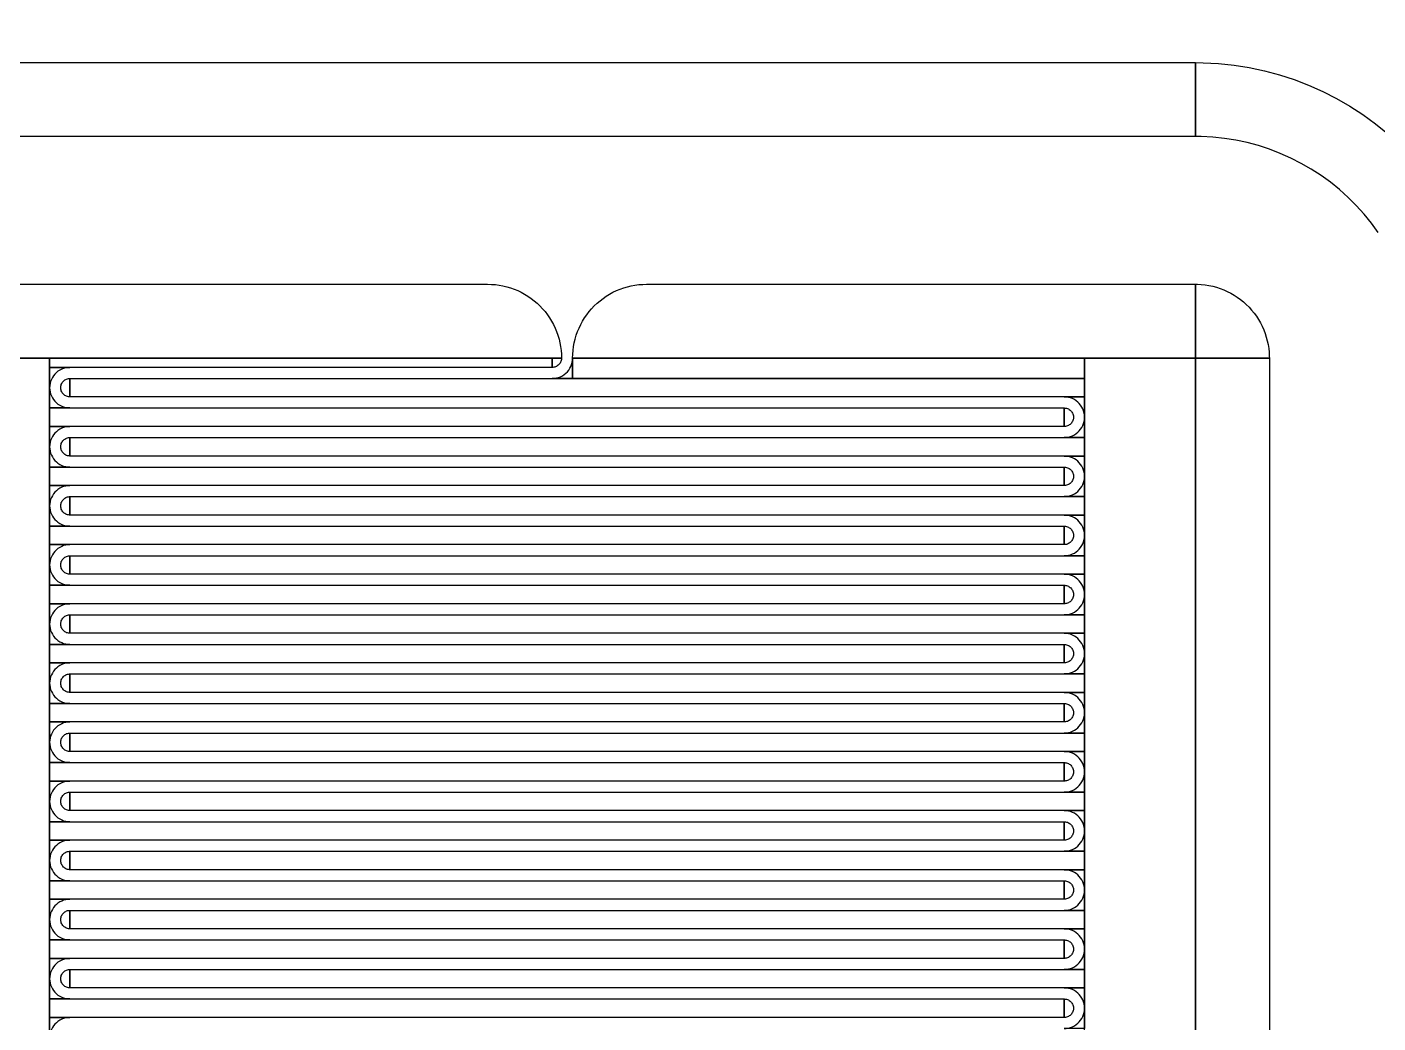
# Model space of a CAD drawing. Extents: x -50000 to 50000, y -50000 to 50000.
# Drawn here: x -32246.1 to -31880.6, y 17509 to 17778.6 of the extents above; entities that cross this region are included whole.
import ezdxf

# ---------------------------------------------------------------- set-up
doc = ezdxf.new("R2010")
doc.units = 0
doc.layers.add('FRAME', color=14, linetype='CONTINUOUS')
doc.layers.add('XOR4', color=17, linetype='CONTINUOUS')

# ---------------------------------------------------------------- blocks, each defined once
blk = doc.blocks.new('CHIP_RESONATOR')
at = {"layer": 'XOR4'}
for points in [[(3630, 3249), (3630, 3269), (3970, 3269), (3970, 3249)], [(3801.5, 3189), (3801.527, 3190.047), (3801.61, 3191.091), (3801.746, 3192.129), (3801.937, 3193.158), (3802.181, 3194.176), (3802.479, 3195.18), (3802.828, 3196.167), (3803.229, 3197.135), (3803.68, 3198.08), (3804.179, 3199), (3804.727, 3199.893), (3805.32, 3200.756), (3805.957, 3201.586), (3806.637, 3202.383), (3807.358, 3203.142), (3808.117, 3203.863), (3808.914, 3204.543), (3809.744, 3205.18), (3810.607, 3205.773), (3811.5, 3206.321), (3812.42, 3206.82), (3813.365, 3207.271), (3814.333, 3207.672), (3815.32, 3208.021), (3816.324, 3208.319), (3817.342, 3208.563), (3818.371, 3208.754), (3819.409, 3208.89), (3820.453, 3208.973), (3821.5, 3209), (3970, 3209), (3970, 3189)], [(3970, 3189), (3970, 3209), (3970.524, 3208.993), (3971.569, 3208.938), (3972.611, 3208.829), (3973.645, 3208.665), (3974.669, 3208.447), (3975.68, 3208.176), (3976.676, 3207.853), (3977.654, 3207.478), (3978.61, 3207.052), (3979.543, 3206.576), (3980.45, 3206.053), (3981.328, 3205.483), (3982.175, 3204.867), (3982.989, 3204.208), (3983.767, 3203.507), (3984.507, 3202.767), (3985.208, 3201.989), (3985.867, 3201.175), (3986.483, 3200.328), (3987.053, 3199.45), (3987.576, 3198.543), (3988.052, 3197.61), (3988.478, 3196.654), (3988.853, 3195.676), (3989.176, 3194.68), (3989.447, 3193.669), (3989.665, 3192.645), (3989.829, 3191.611), (3989.938, 3190.569), (3989.993, 3189.524), (3990, 3189)], [(3630, 2877), (3630, 3189), (3660, 3189), (3660, 2877)], [(3660, 3186.5), (3660, 3189), (3796, 3189), (3796, 3186.5)], [(3796, 3186.5), (3796, 3189), (3798.5, 3189), (3798.497, 3188.869), (3798.469, 3188.609), (3798.415, 3188.353), (3798.334, 3188.104), (3798.228, 3187.865), (3798.097, 3187.638), (3797.943, 3187.427), (3797.768, 3187.232), (3797.573, 3187.057), (3797.362, 3186.903), (3797.135, 3186.772), (3796.896, 3186.666), (3796.647, 3186.585), (3796.391, 3186.531), (3796.131, 3186.503)], [(3796, 3183.5), (3796.575, 3183.53), (3797.144, 3183.62), (3797.7, 3183.769), (3798.237, 3183.975), (3798.75, 3184.237), (3799.233, 3184.55), (3799.68, 3184.913), (3800.087, 3185.32), (3800.45, 3185.767), (3800.763, 3186.25), (3801.025, 3186.763), (3801.231, 3187.3), (3801.38, 3187.856), (3801.47, 3188.425), (3801.5, 3189), (3801.5, 3183.5)], [(3801.5, 3183.5), (3801.5, 3189), (3940, 3189), (3940, 3183.5)], [(3940, 2877), (3940, 3189), (3970, 3189), (3970, 2877)], [(3970, 2897), (3970, 3189), (3990, 3189), (3990, 2897)], [(3660, 3181), (3660, 3186.5), (3665.5, 3186.5), (3664.925, 3186.47), (3664.356, 3186.38), (3663.8, 3186.231), (3663.263, 3186.025), (3662.75, 3185.763), (3662.267, 3185.45), (3661.82, 3185.087), (3661.413, 3184.68), (3661.05, 3184.233), (3660.737, 3183.75), (3660.475, 3183.237), (3660.269, 3182.7), (3660.12, 3182.144), (3660.03, 3181.575)], [(3660, 3175.5), (3660, 3181), (3660.03, 3180.425), (3660.12, 3179.856), (3660.269, 3179.3), (3660.475, 3178.763), (3660.737, 3178.25), (3661.05, 3177.767), (3661.413, 3177.32), (3661.82, 3176.913), (3662.267, 3176.55), (3662.75, 3176.237), (3663.263, 3175.975), (3663.8, 3175.769), (3664.356, 3175.62), (3664.925, 3175.53), (3665.5, 3175.5)], [(3665.5, 3178.5), (3665.369, 3178.503), (3665.109, 3178.531), (3664.853, 3178.585), (3664.604, 3178.666), (3664.365, 3178.772), (3664.138, 3178.903), (3663.927, 3179.057), (3663.732, 3179.232), (3663.557, 3179.427), (3663.403, 3179.638), (3663.272, 3179.865), (3663.166, 3180.104), (3663.085, 3180.353), (3663.031, 3180.609), (3663.003, 3180.869), (3663.003, 3181.131), (3663.031, 3181.391), (3663.085, 3181.647), (3663.166, 3181.896), (3663.272, 3182.135), (3663.403, 3182.362), (3663.557, 3182.573), (3663.732, 3182.768), (3663.927, 3182.943), (3664.138, 3183.097), (3664.365, 3183.228), (3664.604, 3183.334), (3664.853, 3183.415), (3665.109, 3183.469), (3665.369, 3183.497), (3665.5, 3183.5)], [(3665.5, 3178.5), (3665.5, 3183.5), (3940, 3183.5), (3940, 3178.5)], [(3940, 3173), (3939.97, 3173.575), (3939.88, 3174.144), (3939.731, 3174.7), (3939.525, 3175.237), (3939.263, 3175.75), (3938.95, 3176.233), (3938.587, 3176.68), (3938.18, 3177.087), (3937.733, 3177.45), (3937.25, 3177.763), (3936.737, 3178.025), (3936.2, 3178.231), (3935.644, 3178.38), (3935.075, 3178.47), (3934.5, 3178.5), (3940, 3178.5)], [(3660, 3170.5), (3660, 3175.5), (3934.5, 3175.5), (3934.5, 3170.5)], [(3934.5, 3170.5), (3934.5, 3175.5), (3934.631, 3175.497), (3934.891, 3175.469), (3935.147, 3175.415), (3935.396, 3175.334), (3935.635, 3175.228), (3935.862, 3175.097), (3936.073, 3174.943), (3936.268, 3174.768), (3936.443, 3174.573), (3936.597, 3174.362), (3936.728, 3174.135), (3936.834, 3173.896), (3936.915, 3173.647), (3936.969, 3173.391), (3936.997, 3173.131), (3936.997, 3172.869), (3936.969, 3172.609), (3936.915, 3172.353), (3936.834, 3172.104), (3936.728, 3171.865), (3936.597, 3171.638), (3936.443, 3171.427), (3936.268, 3171.232), (3936.073, 3171.057), (3935.862, 3170.903), (3935.635, 3170.772), (3935.396, 3170.666), (3935.147, 3170.585), (3934.891, 3170.531), (3934.631, 3170.503)], [(3934.5, 3167.5), (3935.075, 3167.53), (3935.644, 3167.62), (3936.2, 3167.769), (3936.737, 3167.975), (3937.25, 3168.237), (3937.733, 3168.55), (3938.18, 3168.913), (3938.587, 3169.32), (3938.95, 3169.767), (3939.263, 3170.25), (3939.525, 3170.763), (3939.731, 3171.3), (3939.88, 3171.856), (3939.97, 3172.425), (3940, 3173), (3940, 3167.5)], [(3660, 3165), (3660, 3170.5), (3665.5, 3170.5), (3664.925, 3170.47), (3664.356, 3170.38), (3663.8, 3170.231), (3663.263, 3170.025), (3662.75, 3169.763), (3662.267, 3169.45), (3661.82, 3169.087), (3661.413, 3168.68), (3661.05, 3168.233), (3660.737, 3167.75), (3660.475, 3167.237), (3660.269, 3166.7), (3660.12, 3166.144), (3660.03, 3165.575)], [(3665.5, 3162.5), (3665.369, 3162.503), (3665.109, 3162.531), (3664.853, 3162.585), (3664.604, 3162.666), (3664.365, 3162.772), (3664.138, 3162.903), (3663.927, 3163.057), (3663.732, 3163.232), (3663.557, 3163.427), (3663.403, 3163.638), (3663.272, 3163.865), (3663.166, 3164.104), (3663.085, 3164.353), (3663.031, 3164.609), (3663.003, 3164.869), (3663.003, 3165.131), (3663.031, 3165.391), (3663.085, 3165.647), (3663.166, 3165.896), (3663.272, 3166.135), (3663.403, 3166.362), (3663.557, 3166.573), (3663.732, 3166.768), (3663.927, 3166.943), (3664.138, 3167.097), (3664.365, 3167.228), (3664.604, 3167.334), (3664.853, 3167.415), (3665.109, 3167.469), (3665.369, 3167.497), (3665.5, 3167.5)], [(3665.5, 3162.5), (3665.5, 3167.5), (3940, 3167.5), (3940, 3162.5)], [(3660, 3159.5), (3660, 3165), (3660.03, 3164.425), (3660.12, 3163.856), (3660.269, 3163.3), (3660.475, 3162.763), (3660.737, 3162.25), (3661.05, 3161.767), (3661.413, 3161.32), (3661.82, 3160.913), (3662.267, 3160.55), (3662.75, 3160.237), (3663.263, 3159.975), (3663.8, 3159.769), (3664.356, 3159.62), (3664.925, 3159.53), (3665.5, 3159.5)], [(3940, 3157), (3939.97, 3157.575), (3939.88, 3158.144), (3939.731, 3158.7), (3939.525, 3159.237), (3939.263, 3159.75), (3938.95, 3160.233), (3938.587, 3160.68), (3938.18, 3161.087), (3937.733, 3161.45), (3937.25, 3161.763), (3936.737, 3162.025), (3936.2, 3162.231), (3935.644, 3162.38), (3935.075, 3162.47), (3934.5, 3162.5), (3940, 3162.5)], [(3660, 3154.5), (3660, 3159.5), (3934.5, 3159.5), (3934.5, 3154.5)], [(3934.5, 3154.5), (3934.5, 3159.5), (3934.631, 3159.497), (3934.891, 3159.469), (3935.147, 3159.415), (3935.396, 3159.334), (3935.635, 3159.228), (3935.862, 3159.097), (3936.073, 3158.943), (3936.268, 3158.768), (3936.443, 3158.573), (3936.597, 3158.362), (3936.728, 3158.135), (3936.834, 3157.896), (3936.915, 3157.647), (3936.969, 3157.391), (3936.997, 3157.131), (3936.997, 3156.869), (3936.969, 3156.609), (3936.915, 3156.353), (3936.834, 3156.104), (3936.728, 3155.865), (3936.597, 3155.638), (3936.443, 3155.427), (3936.268, 3155.232), (3936.073, 3155.057), (3935.862, 3154.903), (3935.635, 3154.772), (3935.396, 3154.666), (3935.147, 3154.585), (3934.891, 3154.531), (3934.631, 3154.503)], [(3660, 3149), (3660, 3154.5), (3665.5, 3154.5), (3664.925, 3154.47), (3664.356, 3154.38), (3663.8, 3154.231), (3663.263, 3154.025), (3662.75, 3153.763), (3662.267, 3153.45), (3661.82, 3153.087), (3661.413, 3152.68), (3661.05, 3152.233), (3660.737, 3151.75), (3660.475, 3151.237), (3660.269, 3150.7), (3660.12, 3150.144), (3660.03, 3149.575)], [(3934.5, 3151.5), (3935.075, 3151.53), (3935.644, 3151.62), (3936.2, 3151.769), (3936.737, 3151.975), (3937.25, 3152.237), (3937.733, 3152.55), (3938.18, 3152.913), (3938.587, 3153.32), (3938.95, 3153.767), (3939.263, 3154.25), (3939.525, 3154.763), (3939.731, 3155.3), (3939.88, 3155.856), (3939.97, 3156.425), (3940, 3157), (3940, 3151.5)], [(3665.5, 3146.5), (3665.369, 3146.503), (3665.109, 3146.531), (3664.853, 3146.585), (3664.604, 3146.666), (3664.365, 3146.772), (3664.138, 3146.903), (3663.927, 3147.057), (3663.732, 3147.232), (3663.557, 3147.427), (3663.403, 3147.638), (3663.272, 3147.865), (3663.166, 3148.104), (3663.085, 3148.353), (3663.031, 3148.609), (3663.003, 3148.869), (3663.003, 3149.131), (3663.031, 3149.391), (3663.085, 3149.647), (3663.166, 3149.896), (3663.272, 3150.135), (3663.403, 3150.362), (3663.557, 3150.573), (3663.732, 3150.768), (3663.927, 3150.943), (3664.138, 3151.097), (3664.365, 3151.228), (3664.604, 3151.334), (3664.853, 3151.415), (3665.109, 3151.469), (3665.369, 3151.497), (3665.5, 3151.5)], [(3665.5, 3146.5), (3665.5, 3151.5), (3940, 3151.5), (3940, 3146.5)], [(3660, 3143.5), (3660, 3149), (3660.03, 3148.425), (3660.12, 3147.856), (3660.269, 3147.3), (3660.475, 3146.763), (3660.737, 3146.25), (3661.05, 3145.767), (3661.413, 3145.32), (3661.82, 3144.913), (3662.267, 3144.55), (3662.75, 3144.237), (3663.263, 3143.975), (3663.8, 3143.769), (3664.356, 3143.62), (3664.925, 3143.53), (3665.5, 3143.5)], [(3660, 3138.5), (3660, 3143.5), (3934.5, 3143.5), (3934.5, 3138.5)], [(3940, 3141), (3939.97, 3141.575), (3939.88, 3142.144), (3939.731, 3142.7), (3939.525, 3143.237), (3939.263, 3143.75), (3938.95, 3144.233), (3938.587, 3144.68), (3938.18, 3145.087), (3937.733, 3145.45), (3937.25, 3145.763), (3936.737, 3146.025), (3936.2, 3146.231), (3935.644, 3146.38), (3935.075, 3146.47), (3934.5, 3146.5), (3940, 3146.5)], [(3934.5, 3138.5), (3934.5, 3143.5), (3934.631, 3143.497), (3934.891, 3143.469), (3935.147, 3143.415), (3935.396, 3143.334), (3935.635, 3143.228), (3935.862, 3143.097), (3936.073, 3142.943), (3936.268, 3142.768), (3936.443, 3142.573), (3936.597, 3142.362), (3936.728, 3142.135), (3936.834, 3141.896), (3936.915, 3141.647), (3936.969, 3141.391), (3936.997, 3141.131), (3936.997, 3140.869), (3936.969, 3140.609), (3936.915, 3140.353), (3936.834, 3140.104), (3936.728, 3139.865), (3936.597, 3139.638), (3936.443, 3139.427), (3936.268, 3139.232), (3936.073, 3139.057), (3935.862, 3138.903), (3935.635, 3138.772), (3935.396, 3138.666), (3935.147, 3138.585), (3934.891, 3138.531), (3934.631, 3138.503)], [(3934.5, 3135.5), (3935.075, 3135.53), (3935.644, 3135.62), (3936.2, 3135.769), (3936.737, 3135.975), (3937.25, 3136.237), (3937.733, 3136.55), (3938.18, 3136.913), (3938.587, 3137.32), (3938.95, 3137.767), (3939.263, 3138.25), (3939.525, 3138.763), (3939.731, 3139.3), (3939.88, 3139.856), (3939.97, 3140.425), (3940, 3141), (3940, 3135.5)], [(3660, 3133), (3660, 3138.5), (3665.5, 3138.5), (3664.925, 3138.47), (3664.356, 3138.38), (3663.8, 3138.231), (3663.263, 3138.025), (3662.75, 3137.763), (3662.267, 3137.45), (3661.82, 3137.087), (3661.413, 3136.68), (3661.05, 3136.233), (3660.737, 3135.75), (3660.475, 3135.237), (3660.269, 3134.7), (3660.12, 3134.144), (3660.03, 3133.575)], [(3660, 3127.5), (3660, 3133), (3660.03, 3132.425), (3660.12, 3131.856), (3660.269, 3131.3), (3660.475, 3130.763), (3660.737, 3130.25), (3661.05, 3129.767), (3661.413, 3129.32), (3661.82, 3128.913), (3662.267, 3128.55), (3662.75, 3128.237), (3663.263, 3127.975), (3663.8, 3127.769), (3664.356, 3127.62), (3664.925, 3127.53), (3665.5, 3127.5)], [(3665.5, 3130.5), (3665.369, 3130.503), (3665.109, 3130.531), (3664.853, 3130.585), (3664.604, 3130.666), (3664.365, 3130.772), (3664.138, 3130.903), (3663.927, 3131.057), (3663.732, 3131.232), (3663.557, 3131.427), (3663.403, 3131.638), (3663.272, 3131.865), (3663.166, 3132.104), (3663.085, 3132.353), (3663.031, 3132.609), (3663.003, 3132.869), (3663.003, 3133.131), (3663.031, 3133.391), (3663.085, 3133.647), (3663.166, 3133.896), (3663.272, 3134.135), (3663.403, 3134.362), (3663.557, 3134.573), (3663.732, 3134.768), (3663.927, 3134.943), (3664.138, 3135.097), (3664.365, 3135.228), (3664.604, 3135.334), (3664.853, 3135.415), (3665.109, 3135.469), (3665.369, 3135.497), (3665.5, 3135.5)], [(3665.5, 3130.5), (3665.5, 3135.5), (3940, 3135.5), (3940, 3130.5)], [(3940, 3125), (3939.97, 3125.575), (3939.88, 3126.144), (3939.731, 3126.7), (3939.525, 3127.237), (3939.263, 3127.75), (3938.95, 3128.233), (3938.587, 3128.68), (3938.18, 3129.087), (3937.733, 3129.45), (3937.25, 3129.763), (3936.737, 3130.025), (3936.2, 3130.231), (3935.644, 3130.38), (3935.075, 3130.47), (3934.5, 3130.5), (3940, 3130.5)], [(3660, 3122.5), (3660, 3127.5), (3934.5, 3127.5), (3934.5, 3122.5)], [(3934.5, 3122.5), (3934.5, 3127.5), (3934.631, 3127.497), (3934.891, 3127.469), (3935.147, 3127.415), (3935.396, 3127.334), (3935.635, 3127.228), (3935.862, 3127.097), (3936.073, 3126.943), (3936.268, 3126.768), (3936.443, 3126.573), (3936.597, 3126.362), (3936.728, 3126.135), (3936.834, 3125.896), (3936.915, 3125.647), (3936.969, 3125.391), (3936.997, 3125.131), (3936.997, 3124.869), (3936.969, 3124.609), (3936.915, 3124.353), (3936.834, 3124.104), (3936.728, 3123.865), (3936.597, 3123.638), (3936.443, 3123.427), (3936.268, 3123.232), (3936.073, 3123.057), (3935.862, 3122.903), (3935.635, 3122.772), (3935.396, 3122.666), (3935.147, 3122.585), (3934.891, 3122.531), (3934.631, 3122.503)], [(3660, 3117), (3660, 3122.5), (3665.5, 3122.5), (3664.925, 3122.47), (3664.356, 3122.38), (3663.8, 3122.231), (3663.263, 3122.025), (3662.75, 3121.763), (3662.267, 3121.45), (3661.82, 3121.087), (3661.413, 3120.68), (3661.05, 3120.233), (3660.737, 3119.75), (3660.475, 3119.237), (3660.269, 3118.7), (3660.12, 3118.144), (3660.03, 3117.575)], [(3934.5, 3119.5), (3935.075, 3119.53), (3935.644, 3119.62), (3936.2, 3119.769), (3936.737, 3119.975), (3937.25, 3120.237), (3937.733, 3120.55), (3938.18, 3120.913), (3938.587, 3121.32), (3938.95, 3121.767), (3939.263, 3122.25), (3939.525, 3122.763), (3939.731, 3123.3), (3939.88, 3123.856), (3939.97, 3124.425), (3940, 3125), (3940, 3119.5)], [(3665.5, 3114.5), (3665.369, 3114.503), (3665.109, 3114.531), (3664.853, 3114.585), (3664.604, 3114.666), (3664.365, 3114.772), (3664.138, 3114.903), (3663.927, 3115.057), (3663.732, 3115.232), (3663.557, 3115.427), (3663.403, 3115.638), (3663.272, 3115.865), (3663.166, 3116.104), (3663.085, 3116.353), (3663.031, 3116.609), (3663.003, 3116.869), (3663.003, 3117.131), (3663.031, 3117.391), (3663.085, 3117.647), (3663.166, 3117.896), (3663.272, 3118.135), (3663.403, 3118.362), (3663.557, 3118.573), (3663.732, 3118.768), (3663.927, 3118.943), (3664.138, 3119.097), (3664.365, 3119.228), (3664.604, 3119.334), (3664.853, 3119.415), (3665.109, 3119.469), (3665.369, 3119.497), (3665.5, 3119.5)], [(3665.5, 3114.5), (3665.5, 3119.5), (3940, 3119.5), (3940, 3114.5)], [(3660, 3111.5), (3660, 3117), (3660.03, 3116.425), (3660.12, 3115.856), (3660.269, 3115.3), (3660.475, 3114.763), (3660.737, 3114.25), (3661.05, 3113.767), (3661.413, 3113.32), (3661.82, 3112.913), (3662.267, 3112.55), (3662.75, 3112.237), (3663.263, 3111.975), (3663.8, 3111.769), (3664.356, 3111.62), (3664.925, 3111.53), (3665.5, 3111.5)], [(3940, 3109), (3939.97, 3109.575), (3939.88, 3110.144), (3939.731, 3110.7), (3939.525, 3111.237), (3939.263, 3111.75), (3938.95, 3112.233), (3938.587, 3112.68), (3938.18, 3113.087), (3937.733, 3113.45), (3937.25, 3113.763), (3936.737, 3114.025), (3936.2, 3114.231), (3935.644, 3114.38), (3935.075, 3114.47), (3934.5, 3114.5), (3940, 3114.5)], [(3660, 3106.5), (3660, 3111.5), (3934.5, 3111.5), (3934.5, 3106.5)], [(3934.5, 3106.5), (3934.5, 3111.5), (3934.631, 3111.497), (3934.891, 3111.469), (3935.147, 3111.415), (3935.396, 3111.334), (3935.635, 3111.228), (3935.862, 3111.097), (3936.073, 3110.943), (3936.268, 3110.768), (3936.443, 3110.573), (3936.597, 3110.362), (3936.728, 3110.135), (3936.834, 3109.896), (3936.915, 3109.647), (3936.969, 3109.391), (3936.997, 3109.131), (3936.997, 3108.869), (3936.969, 3108.609), (3936.915, 3108.353), (3936.834, 3108.104), (3936.728, 3107.865), (3936.597, 3107.638), (3936.443, 3107.427), (3936.268, 3107.232), (3936.073, 3107.057), (3935.862, 3106.903), (3935.635, 3106.772), (3935.396, 3106.666), (3935.147, 3106.585), (3934.891, 3106.531), (3934.631, 3106.503)], [(3934.5, 3103.5), (3935.075, 3103.53), (3935.644, 3103.62), (3936.2, 3103.769), (3936.737, 3103.975), (3937.25, 3104.237), (3937.733, 3104.55), (3938.18, 3104.913), (3938.587, 3105.32), (3938.95, 3105.767), (3939.263, 3106.25), (3939.525, 3106.763), (3939.731, 3107.3), (3939.88, 3107.856), (3939.97, 3108.425), (3940, 3109), (3940, 3103.5)], [(3660, 3101), (3660, 3106.5), (3665.5, 3106.5), (3664.925, 3106.47), (3664.356, 3106.38), (3663.8, 3106.231), (3663.263, 3106.025), (3662.75, 3105.763), (3662.267, 3105.45), (3661.82, 3105.087), (3661.413, 3104.68), (3661.05, 3104.233), (3660.737, 3103.75), (3660.475, 3103.237), (3660.269, 3102.7), (3660.12, 3102.144), (3660.03, 3101.575)], [(3665.5, 3098.5), (3665.369, 3098.503), (3665.109, 3098.531), (3664.853, 3098.585), (3664.604, 3098.666), (3664.365, 3098.772), (3664.138, 3098.903), (3663.927, 3099.057), (3663.732, 3099.232), (3663.557, 3099.427), (3663.403, 3099.638), (3663.272, 3099.865), (3663.166, 3100.104), (3663.085, 3100.353), (3663.031, 3100.609), (3663.003, 3100.869), (3663.003, 3101.131), (3663.031, 3101.391), (3663.085, 3101.647), (3663.166, 3101.896), (3663.272, 3102.135), (3663.403, 3102.362), (3663.557, 3102.573), (3663.732, 3102.768), (3663.927, 3102.943), (3664.138, 3103.097), (3664.365, 3103.228), (3664.604, 3103.334), (3664.853, 3103.415), (3665.109, 3103.469), (3665.369, 3103.497), (3665.5, 3103.5)], [(3665.5, 3098.5), (3665.5, 3103.5), (3940, 3103.5), (3940, 3098.5)], [(3660, 3095.5), (3660, 3101), (3660.03, 3100.425), (3660.12, 3099.856), (3660.269, 3099.3), (3660.475, 3098.763), (3660.737, 3098.25), (3661.05, 3097.767), (3661.413, 3097.32), (3661.82, 3096.913), (3662.267, 3096.55), (3662.75, 3096.237), (3663.263, 3095.975), (3663.8, 3095.769), (3664.356, 3095.62), (3664.925, 3095.53), (3665.5, 3095.5)], [(3940, 3093), (3939.97, 3093.575), (3939.88, 3094.144), (3939.731, 3094.7), (3939.525, 3095.237), (3939.263, 3095.75), (3938.95, 3096.233), (3938.587, 3096.68), (3938.18, 3097.087), (3937.733, 3097.45), (3937.25, 3097.763), (3936.737, 3098.025), (3936.2, 3098.231), (3935.644, 3098.38), (3935.075, 3098.47), (3934.5, 3098.5), (3940, 3098.5)], [(3660, 3090.5), (3660, 3095.5), (3934.5, 3095.5), (3934.5, 3090.5)], [(3934.5, 3090.5), (3934.5, 3095.5), (3934.631, 3095.497), (3934.891, 3095.469), (3935.147, 3095.415), (3935.396, 3095.334), (3935.635, 3095.228), (3935.862, 3095.097), (3936.073, 3094.943), (3936.268, 3094.768), (3936.443, 3094.573), (3936.597, 3094.362), (3936.728, 3094.135), (3936.834, 3093.896), (3936.915, 3093.647), (3936.969, 3093.391), (3936.997, 3093.131), (3936.997, 3092.869), (3936.969, 3092.609), (3936.915, 3092.353), (3936.834, 3092.104), (3936.728, 3091.865), (3936.597, 3091.638), (3936.443, 3091.427), (3936.268, 3091.232), (3936.073, 3091.057), (3935.862, 3090.903), (3935.635, 3090.772), (3935.396, 3090.666), (3935.147, 3090.585), (3934.891, 3090.531), (3934.631, 3090.503)], [(3934.5, 3087.5), (3935.075, 3087.53), (3935.644, 3087.62), (3936.2, 3087.769), (3936.737, 3087.975), (3937.25, 3088.237), (3937.733, 3088.55), (3938.18, 3088.913), (3938.587, 3089.32), (3938.95, 3089.767), (3939.263, 3090.25), (3939.525, 3090.763), (3939.731, 3091.3), (3939.88, 3091.856), (3939.97, 3092.425), (3940, 3093), (3940, 3087.5)], [(3660, 3085), (3660, 3090.5), (3665.5, 3090.5), (3664.925, 3090.47), (3664.356, 3090.38), (3663.8, 3090.231), (3663.263, 3090.025), (3662.75, 3089.763), (3662.267, 3089.45), (3661.82, 3089.087), (3661.413, 3088.68), (3661.05, 3088.233), (3660.737, 3087.75), (3660.475, 3087.237), (3660.269, 3086.7), (3660.12, 3086.144), (3660.03, 3085.575)], [(3660, 3079.5), (3660, 3085), (3660.03, 3084.425), (3660.12, 3083.856), (3660.269, 3083.3), (3660.475, 3082.763), (3660.737, 3082.25), (3661.05, 3081.767), (3661.413, 3081.32), (3661.82, 3080.913), (3662.267, 3080.55), (3662.75, 3080.237), (3663.263, 3079.975), (3663.8, 3079.769), (3664.356, 3079.62), (3664.925, 3079.53), (3665.5, 3079.5)], [(3665.5, 3082.5), (3665.369, 3082.503), (3665.109, 3082.531), (3664.853, 3082.585), (3664.604, 3082.666), (3664.365, 3082.772), (3664.138, 3082.903), (3663.927, 3083.057), (3663.732, 3083.232), (3663.557, 3083.427), (3663.403, 3083.638), (3663.272, 3083.865), (3663.166, 3084.104), (3663.085, 3084.353), (3663.031, 3084.609), (3663.003, 3084.869), (3663.003, 3085.131), (3663.031, 3085.391), (3663.085, 3085.647), (3663.166, 3085.896), (3663.272, 3086.135), (3663.403, 3086.362), (3663.557, 3086.573), (3663.732, 3086.768), (3663.927, 3086.943), (3664.138, 3087.097), (3664.365, 3087.228), (3664.604, 3087.334), (3664.853, 3087.415), (3665.109, 3087.469), (3665.369, 3087.497), (3665.5, 3087.5)], [(3665.5, 3082.5), (3665.5, 3087.5), (3940, 3087.5), (3940, 3082.5)], [(3940, 3077), (3939.97, 3077.575), (3939.88, 3078.144), (3939.731, 3078.7), (3939.525, 3079.237), (3939.263, 3079.75), (3938.95, 3080.233), (3938.587, 3080.68), (3938.18, 3081.087), (3937.733, 3081.45), (3937.25, 3081.763), (3936.737, 3082.025), (3936.2, 3082.231), (3935.644, 3082.38), (3935.075, 3082.47), (3934.5, 3082.5), (3940, 3082.5)], [(3660, 3074.5), (3660, 3079.5), (3934.5, 3079.5), (3934.5, 3074.5)], [(3934.5, 3074.5), (3934.5, 3079.5), (3934.631, 3079.497), (3934.891, 3079.469), (3935.147, 3079.415), (3935.396, 3079.334), (3935.635, 3079.228), (3935.862, 3079.097), (3936.073, 3078.943), (3936.268, 3078.768), (3936.443, 3078.573), (3936.597, 3078.362), (3936.728, 3078.135), (3936.834, 3077.896), (3936.915, 3077.647), (3936.969, 3077.391), (3936.997, 3077.131), (3936.997, 3076.869), (3936.969, 3076.609), (3936.915, 3076.353), (3936.834, 3076.104), (3936.728, 3075.865), (3936.597, 3075.638), (3936.443, 3075.427), (3936.268, 3075.232), (3936.073, 3075.057), (3935.862, 3074.903), (3935.635, 3074.772), (3935.396, 3074.666), (3935.147, 3074.585), (3934.891, 3074.531), (3934.631, 3074.503)], [(3660, 3069), (3660, 3074.5), (3665.5, 3074.5), (3664.925, 3074.47), (3664.356, 3074.38), (3663.8, 3074.231), (3663.263, 3074.025), (3662.75, 3073.763), (3662.267, 3073.45), (3661.82, 3073.087), (3661.413, 3072.68), (3661.05, 3072.233), (3660.737, 3071.75), (3660.475, 3071.237), (3660.269, 3070.7), (3660.12, 3070.144), (3660.03, 3069.575)], [(3934.5, 3071.5), (3935.075, 3071.53), (3935.644, 3071.62), (3936.2, 3071.769), (3936.737, 3071.975), (3937.25, 3072.237), (3937.733, 3072.55), (3938.18, 3072.913), (3938.587, 3073.32), (3938.95, 3073.767), (3939.263, 3074.25), (3939.525, 3074.763), (3939.731, 3075.3), (3939.88, 3075.856), (3939.97, 3076.425), (3940, 3077), (3940, 3071.5)], [(3665.5, 3066.5), (3665.369, 3066.503), (3665.109, 3066.531), (3664.853, 3066.585), (3664.604, 3066.666), (3664.365, 3066.772), (3664.138, 3066.903), (3663.927, 3067.057), (3663.732, 3067.232), (3663.557, 3067.427), (3663.403, 3067.638), (3663.272, 3067.865), (3663.166, 3068.104), (3663.085, 3068.353), (3663.031, 3068.609), (3663.003, 3068.869), (3663.003, 3069.131), (3663.031, 3069.391), (3663.085, 3069.647), (3663.166, 3069.896), (3663.272, 3070.135), (3663.403, 3070.362), (3663.557, 3070.573), (3663.732, 3070.768), (3663.927, 3070.943), (3664.138, 3071.097), (3664.365, 3071.228), (3664.604, 3071.334), (3664.853, 3071.415), (3665.109, 3071.469), (3665.369, 3071.497), (3665.5, 3071.5)], [(3665.5, 3066.5), (3665.5, 3071.5), (3940, 3071.5), (3940, 3066.5)], [(3660, 3063.5), (3660, 3069), (3660.03, 3068.425), (3660.12, 3067.856), (3660.269, 3067.3), (3660.475, 3066.763), (3660.737, 3066.25), (3661.05, 3065.767), (3661.413, 3065.32), (3661.82, 3064.913), (3662.267, 3064.55), (3662.75, 3064.237), (3663.263, 3063.975), (3663.8, 3063.769), (3664.356, 3063.62), (3664.925, 3063.53), (3665.5, 3063.5)], [(3660, 3058.5), (3660, 3063.5), (3934.5, 3063.5), (3934.5, 3058.5)], [(3940, 3061), (3939.97, 3061.575), (3939.88, 3062.144), (3939.731, 3062.7), (3939.525, 3063.237), (3939.263, 3063.75), (3938.95, 3064.233), (3938.587, 3064.68), (3938.18, 3065.087), (3937.733, 3065.45), (3937.25, 3065.763), (3936.737, 3066.025), (3936.2, 3066.231), (3935.644, 3066.38), (3935.075, 3066.47), (3934.5, 3066.5), (3940, 3066.5)], [(3934.5, 3058.5), (3934.5, 3063.5), (3934.631, 3063.497), (3934.891, 3063.469), (3935.147, 3063.415), (3935.396, 3063.334), (3935.635, 3063.228), (3935.862, 3063.097), (3936.073, 3062.943), (3936.268, 3062.768), (3936.443, 3062.573), (3936.597, 3062.362), (3936.728, 3062.135), (3936.834, 3061.896), (3936.915, 3061.647), (3936.969, 3061.391), (3936.997, 3061.131), (3936.997, 3060.869), (3936.969, 3060.609), (3936.915, 3060.353), (3936.834, 3060.104), (3936.728, 3059.865), (3936.597, 3059.638), (3936.443, 3059.427), (3936.268, 3059.232), (3936.073, 3059.057), (3935.862, 3058.903), (3935.635, 3058.772), (3935.396, 3058.666), (3935.147, 3058.585), (3934.891, 3058.531), (3934.631, 3058.503)], [(3934.5, 3055.5), (3935.075, 3055.53), (3935.644, 3055.62), (3936.2, 3055.769), (3936.737, 3055.975), (3937.25, 3056.237), (3937.733, 3056.55), (3938.18, 3056.913), (3938.587, 3057.32), (3938.95, 3057.767), (3939.263, 3058.25), (3939.525, 3058.763), (3939.731, 3059.3), (3939.88, 3059.856), (3939.97, 3060.425), (3940, 3061), (3940, 3055.5)], [(3660, 3053), (3660, 3058.5), (3665.5, 3058.5), (3664.925, 3058.47), (3664.356, 3058.38), (3663.8, 3058.231), (3663.263, 3058.025), (3662.75, 3057.763), (3662.267, 3057.45), (3661.82, 3057.087), (3661.413, 3056.68), (3661.05, 3056.233), (3660.737, 3055.75), (3660.475, 3055.237), (3660.269, 3054.7), (3660.12, 3054.144), (3660.03, 3053.575)], [(3660, 3047.5), (3660, 3053), (3660.03, 3052.425), (3660.12, 3051.856), (3660.269, 3051.3), (3660.475, 3050.763), (3660.737, 3050.25), (3661.05, 3049.767), (3661.413, 3049.32), (3661.82, 3048.913), (3662.267, 3048.55), (3662.75, 3048.237), (3663.263, 3047.975), (3663.8, 3047.769), (3664.356, 3047.62), (3664.925, 3047.53), (3665.5, 3047.5)], [(3665.5, 3050.5), (3665.369, 3050.503), (3665.109, 3050.531), (3664.853, 3050.585), (3664.604, 3050.666), (3664.365, 3050.772), (3664.138, 3050.903), (3663.927, 3051.057), (3663.732, 3051.232), (3663.557, 3051.427), (3663.403, 3051.638), (3663.272, 3051.865), (3663.166, 3052.104), (3663.085, 3052.353), (3663.031, 3052.609), (3663.003, 3052.869), (3663.003, 3053.131), (3663.031, 3053.391), (3663.085, 3053.647), (3663.166, 3053.896), (3663.272, 3054.135), (3663.403, 3054.362), (3663.557, 3054.573), (3663.732, 3054.768), (3663.927, 3054.943), (3664.138, 3055.097), (3664.365, 3055.228), (3664.604, 3055.334), (3664.853, 3055.415), (3665.109, 3055.469), (3665.369, 3055.497), (3665.5, 3055.5)], [(3665.5, 3050.5), (3665.5, 3055.5), (3940, 3055.5), (3940, 3050.5)], [(3940, 3045), (3939.97, 3045.575), (3939.88, 3046.144), (3939.731, 3046.7), (3939.525, 3047.237), (3939.263, 3047.75), (3938.95, 3048.233), (3938.587, 3048.68), (3938.18, 3049.087), (3937.733, 3049.45), (3937.25, 3049.763), (3936.737, 3050.025), (3936.2, 3050.231), (3935.644, 3050.38), (3935.075, 3050.47), (3934.5, 3050.5), (3940, 3050.5)], [(3660, 3042.5), (3660, 3047.5), (3934.5, 3047.5), (3934.5, 3042.5)], [(3934.5, 3042.5), (3934.5, 3047.5), (3934.631, 3047.497), (3934.891, 3047.469), (3935.147, 3047.415), (3935.396, 3047.334), (3935.635, 3047.228), (3935.862, 3047.097), (3936.073, 3046.943), (3936.268, 3046.768), (3936.443, 3046.573), (3936.597, 3046.362), (3936.728, 3046.135), (3936.834, 3045.896), (3936.915, 3045.647), (3936.969, 3045.391), (3936.997, 3045.131), (3936.997, 3044.869), (3936.969, 3044.609), (3936.915, 3044.353), (3936.834, 3044.104), (3936.728, 3043.865), (3936.597, 3043.638), (3936.443, 3043.427), (3936.268, 3043.232), (3936.073, 3043.057), (3935.862, 3042.903), (3935.635, 3042.772), (3935.396, 3042.666), (3935.147, 3042.585), (3934.891, 3042.531), (3934.631, 3042.503)], [(3934.5, 3039.5), (3935.075, 3039.53), (3935.644, 3039.62), (3936.2, 3039.769), (3936.737, 3039.975), (3937.25, 3040.237), (3937.733, 3040.55), (3938.18, 3040.913), (3938.587, 3041.32), (3938.95, 3041.767), (3939.263, 3042.25), (3939.525, 3042.763), (3939.731, 3043.3), (3939.88, 3043.856), (3939.97, 3044.425), (3940, 3045), (3940, 3039.5)], [(3660, 3037), (3660, 3042.5), (3665.5, 3042.5), (3664.925, 3042.47), (3664.356, 3042.38), (3663.8, 3042.231), (3663.263, 3042.025), (3662.75, 3041.763), (3662.267, 3041.45), (3661.82, 3041.087), (3661.413, 3040.68), (3661.05, 3040.233), (3660.737, 3039.75), (3660.475, 3039.237), (3660.269, 3038.7), (3660.12, 3038.144), (3660.03, 3037.575)], [(3665.5, 3034.5), (3665.369, 3034.503), (3665.109, 3034.531), (3664.853, 3034.585), (3664.604, 3034.666), (3664.365, 3034.772), (3664.138, 3034.903), (3663.927, 3035.057), (3663.732, 3035.232), (3663.557, 3035.427), (3663.403, 3035.638), (3663.272, 3035.865), (3663.166, 3036.104), (3663.085, 3036.353), (3663.031, 3036.609), (3663.003, 3036.869), (3663.003, 3037.131), (3663.031, 3037.391), (3663.085, 3037.647), (3663.166, 3037.896), (3663.272, 3038.135), (3663.403, 3038.362), (3663.557, 3038.573), (3663.732, 3038.768), (3663.927, 3038.943), (3664.138, 3039.097), (3664.365, 3039.228), (3664.604, 3039.334), (3664.853, 3039.415), (3665.109, 3039.469), (3665.369, 3039.497), (3665.5, 3039.5)], [(3665.5, 3034.5), (3665.5, 3039.5), (3940, 3039.5), (3940, 3034.5)], [(3660, 3031.5), (3660, 3037), (3660.03, 3036.425), (3660.12, 3035.856), (3660.269, 3035.3), (3660.475, 3034.763), (3660.737, 3034.25), (3661.05, 3033.767), (3661.413, 3033.32), (3661.82, 3032.913), (3662.267, 3032.55), (3662.75, 3032.237), (3663.263, 3031.975), (3663.8, 3031.769), (3664.356, 3031.62), (3664.925, 3031.53), (3665.5, 3031.5)], [(3940, 3029), (3939.97, 3029.575), (3939.88, 3030.144), (3939.731, 3030.7), (3939.525, 3031.237), (3939.263, 3031.75), (3938.95, 3032.233), (3938.587, 3032.68), (3938.18, 3033.087), (3937.733, 3033.45), (3937.25, 3033.763), (3936.737, 3034.025), (3936.2, 3034.231), (3935.644, 3034.38), (3935.075, 3034.47), (3934.5, 3034.5), (3940, 3034.5)], [(3660, 3026.5), (3660, 3031.5), (3934.5, 3031.5), (3934.5, 3026.5)], [(3934.5, 3026.5), (3934.5, 3031.5), (3934.631, 3031.497), (3934.891, 3031.469), (3935.147, 3031.415), (3935.396, 3031.334), (3935.635, 3031.228), (3935.862, 3031.097), (3936.073, 3030.943), (3936.268, 3030.768), (3936.443, 3030.573), (3936.597, 3030.362), (3936.728, 3030.135), (3936.834, 3029.896), (3936.915, 3029.647), (3936.969, 3029.391), (3936.997, 3029.131), (3936.997, 3028.869), (3936.969, 3028.609), (3936.915, 3028.353), (3936.834, 3028.104), (3936.728, 3027.865), (3936.597, 3027.638), (3936.443, 3027.427), (3936.268, 3027.232), (3936.073, 3027.057), (3935.862, 3026.903), (3935.635, 3026.772), (3935.396, 3026.666), (3935.147, 3026.585), (3934.891, 3026.531), (3934.631, 3026.503)], [(3660, 3021), (3660, 3026.5), (3665.5, 3026.5), (3664.925, 3026.47), (3664.356, 3026.38), (3663.8, 3026.231), (3663.263, 3026.025), (3662.75, 3025.763), (3662.267, 3025.45), (3661.82, 3025.087), (3661.413, 3024.68), (3661.05, 3024.233), (3660.737, 3023.75), (3660.475, 3023.237), (3660.269, 3022.7), (3660.12, 3022.144), (3660.03, 3021.575)], [(3934.5, 3023.5), (3935.075, 3023.53), (3935.644, 3023.62), (3936.2, 3023.769), (3936.737, 3023.975), (3937.25, 3024.237), (3937.733, 3024.55), (3938.18, 3024.913), (3938.587, 3025.32), (3938.95, 3025.767), (3939.263, 3026.25), (3939.525, 3026.763), (3939.731, 3027.3), (3939.88, 3027.856), (3939.97, 3028.425), (3940, 3029), (3940, 3023.5)], [(3665.5, 3018.5), (3665.369, 3018.503), (3665.109, 3018.531), (3664.853, 3018.585), (3664.604, 3018.666), (3664.365, 3018.772), (3664.138, 3018.903), (3663.927, 3019.057), (3663.732, 3019.232), (3663.557, 3019.427), (3663.403, 3019.638), (3663.272, 3019.865), (3663.166, 3020.104), (3663.085, 3020.353), (3663.031, 3020.609), (3663.003, 3020.869), (3663.003, 3021.131), (3663.031, 3021.391), (3663.085, 3021.647), (3663.166, 3021.896), (3663.272, 3022.135), (3663.403, 3022.362), (3663.557, 3022.573), (3663.732, 3022.768), (3663.927, 3022.943), (3664.138, 3023.097), (3664.365, 3023.228), (3664.604, 3023.334), (3664.853, 3023.415), (3665.109, 3023.469), (3665.369, 3023.497), (3665.5, 3023.5)], [(3665.5, 3018.5), (3665.5, 3023.5), (3940, 3023.5), (3940, 3018.5)], [(3660, 3015.5), (3660, 3021), (3660.03, 3020.425), (3660.12, 3019.856), (3660.269, 3019.3), (3660.475, 3018.763), (3660.737, 3018.25), (3661.05, 3017.767), (3661.413, 3017.32), (3661.82, 3016.913), (3662.267, 3016.55), (3662.75, 3016.237), (3663.263, 3015.975), (3663.8, 3015.769), (3664.356, 3015.62), (3664.925, 3015.53), (3665.5, 3015.5)], [(3660, 3010.5), (3660, 3015.5), (3934.5, 3015.5), (3934.5, 3010.5)], [(3940, 3013), (3939.97, 3013.575), (3939.88, 3014.144), (3939.731, 3014.7), (3939.525, 3015.237), (3939.263, 3015.75), (3938.95, 3016.233), (3938.587, 3016.68), (3938.18, 3017.087), (3937.733, 3017.45), (3937.25, 3017.763), (3936.737, 3018.025), (3936.2, 3018.231), (3935.644, 3018.38), (3935.075, 3018.47), (3934.5, 3018.5), (3940, 3018.5)], [(3934.5, 3010.5), (3934.5, 3015.5), (3934.631, 3015.497), (3934.891, 3015.469), (3935.147, 3015.415), (3935.396, 3015.334), (3935.635, 3015.228), (3935.862, 3015.097), (3936.073, 3014.943), (3936.268, 3014.768), (3936.443, 3014.573), (3936.597, 3014.362), (3936.728, 3014.135), (3936.834, 3013.896), (3936.915, 3013.647), (3936.969, 3013.391), (3936.997, 3013.131), (3936.997, 3012.869), (3936.969, 3012.609), (3936.915, 3012.353), (3936.834, 3012.104), (3936.728, 3011.865), (3936.597, 3011.638), (3936.443, 3011.427), (3936.268, 3011.232), (3936.073, 3011.057), (3935.862, 3010.903), (3935.635, 3010.772), (3935.396, 3010.666), (3935.147, 3010.585), (3934.891, 3010.531), (3934.631, 3010.503)], [(3934.5, 3007.5), (3935.075, 3007.53), (3935.644, 3007.62), (3936.2, 3007.769), (3936.737, 3007.975), (3937.25, 3008.237), (3937.733, 3008.55), (3938.18, 3008.913), (3938.587, 3009.32), (3938.95, 3009.767), (3939.263, 3010.25), (3939.525, 3010.763), (3939.731, 3011.3), (3939.88, 3011.856), (3939.97, 3012.425), (3940, 3013), (3940, 3007.5)], [(3660, 3005), (3660, 3010.5), (3665.5, 3010.5), (3664.925, 3010.47), (3664.356, 3010.38), (3663.8, 3010.231), (3663.263, 3010.025), (3662.75, 3009.763), (3662.267, 3009.45), (3661.82, 3009.087), (3661.413, 3008.68), (3661.05, 3008.233), (3660.737, 3007.75), (3660.475, 3007.237), (3660.269, 3006.7), (3660.12, 3006.144), (3660.03, 3005.575)]]:
    blk.add_lwpolyline(points, close=True, dxfattribs=at)
for points in [[(4019.448, 3222.984), (4017.601, 3225.526), (4015.624, 3227.967), (4013.522, 3230.301), (4011.301, 3232.522), (4008.967, 3234.624), (4006.526, 3236.601), (4003.984, 3238.448), (4001.35, 3240.158), (3998.63, 3241.729), (3995.831, 3243.155), (3992.961, 3244.433), (3990.028, 3245.558), (3987.041, 3246.529), (3984.007, 3247.342), (3980.934, 3247.995), (3977.832, 3248.487), (3974.708, 3248.815), (3971.571, 3248.979), (3970, 3249), (3970, 3269), (3972.094, 3268.973), (3976.277, 3268.753), (3980.442, 3268.316), (3984.579, 3267.66), (3988.676, 3266.79), (3992.721, 3265.706), (3996.705, 3264.411), (4000.615, 3262.91), (4004.441, 3261.207), (4008.173, 3259.305), (4011.8, 3257.211), (4015.312, 3254.93), (4018.701, 3252.468), (4021.956, 3249.832)], [(3630, 3209), (3778.5, 3209), (3779.547, 3208.973), (3780.591, 3208.89), (3781.629, 3208.754), (3782.658, 3208.563), (3783.676, 3208.319), (3784.68, 3208.021), (3785.667, 3207.672), (3786.635, 3207.271), (3787.58, 3206.82), (3788.5, 3206.321), (3789.393, 3205.773), (3790.256, 3205.18), (3791.086, 3204.543), (3791.883, 3203.863), (3792.642, 3203.142), (3793.363, 3202.383), (3794.043, 3201.586), (3794.68, 3200.756), (3795.273, 3199.893), (3795.821, 3199), (3796.32, 3198.08), (3796.771, 3197.135), (3797.172, 3196.167), (3797.521, 3195.18), (3797.819, 3194.176), (3798.063, 3193.158), (3798.254, 3192.129), (3798.39, 3191.091), (3798.473, 3190.047), (3798.5, 3189), (3630, 3189)]]:
    blk.add_lwpolyline(points, dxfattribs=at)

msp = doc.modelspace()

# ---------------------------------------------------------------- linework, layer by layer
at = {"layer": 'FRAME'}
for radius in [50000, 49000]:
    msp.add_circle((0, 0), radius, dxfattribs=at)

# ---------------------------------------------------------------- block references
msp.add_blockref('CHIP_RESONATOR', (-35900, 14500))

doc.saveas('drawing.dxf')
